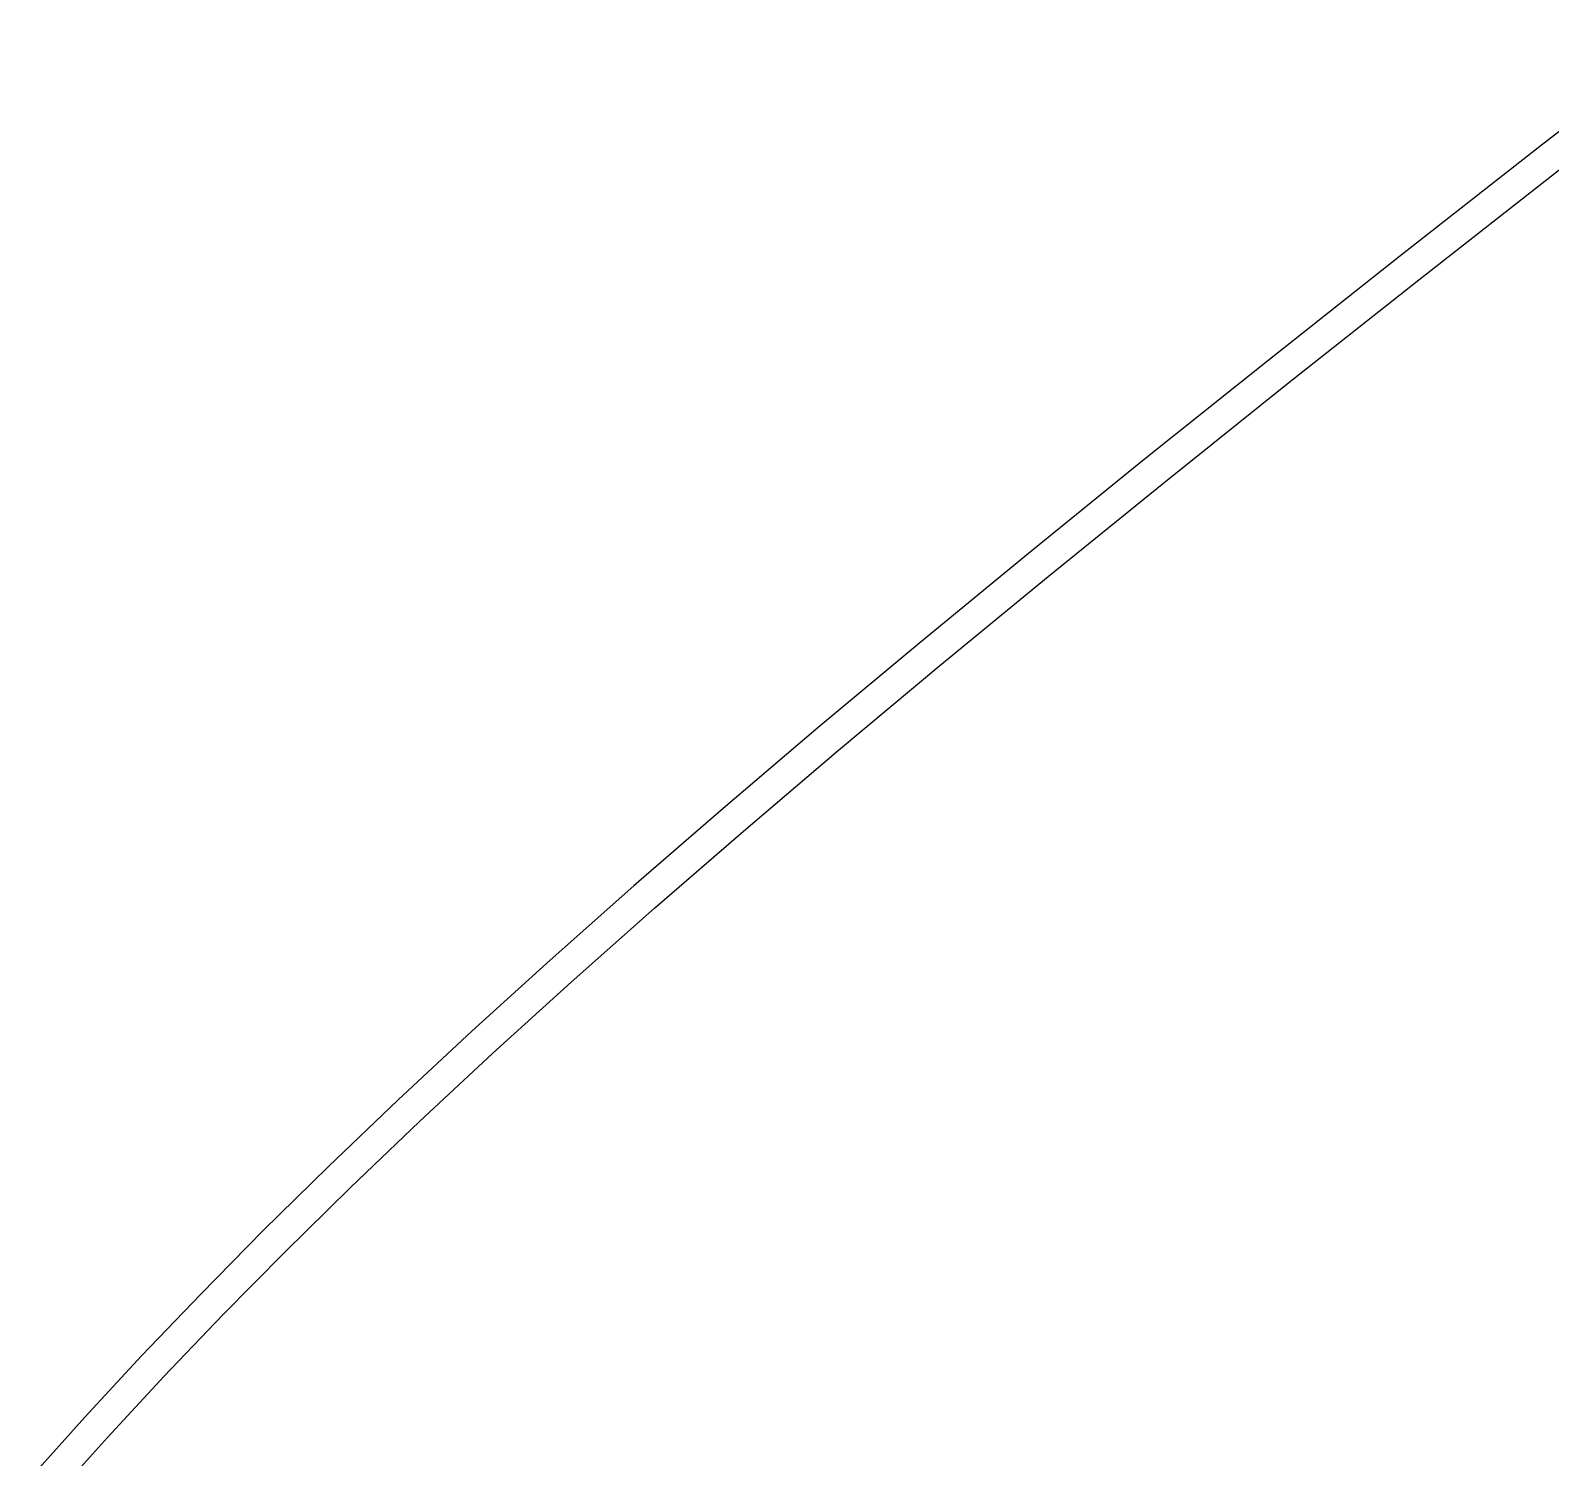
# Model space of a CAD drawing. Header units: metres. Extents: x 0 to 745, y 0 to 539.
# Drawn here: x 240.78 to 280.89, y 303.33 to 341 of the extents above; entities that cross this region are included whole.
import ezdxf

# ---------------------------------------------------------------- set-up
doc = ezdxf.new("R2010")
doc.units = ezdxf.units.M

msp = doc.modelspace()

# ---------------------------------------------------------------- linework, layer by layer
at = {"layer": '2', "color": 7}
for p, q in [((284.552034, 341.002212), (280.609232, 337.939011)), ((280.609232, 337.939011), (276.905087, 335.035888)), ((277.414883, 334.41894), (281.114765, 337.31863)), ((276.905087, 335.035888), (273.428176, 332.283578)), ((273.942464, 331.670307), (277.414883, 334.41894)), ((273.428176, 332.283578), (270.167078, 329.672817)), ((270.686073, 329.063466), (273.942464, 331.670307)), ((270.167078, 329.672817), (267.110372, 327.194338)), ((267.634279, 326.589151), (270.686073, 329.063466)), ((267.110372, 327.194338), (264.246637, 324.838876)), ((264.775647, 324.238096), (267.634279, 326.589151)), ((264.246637, 324.838876), (261.564451, 322.597166)), ((262.098744, 322.001034), (264.775647, 324.238096)), ((261.564451, 322.597166), (259.052392, 320.459942)), ((259.592138, 319.8687), (262.098744, 322.001034)), ((259.052392, 320.459942), (256.699041, 318.41794)), ((257.244395, 317.831827), (259.592138, 319.8687)), ((256.699041, 318.41794), (254.492974, 316.461893)), ((255.044081, 315.881149), (257.244395, 317.831827)), ((254.492974, 316.461893), (252.422772, 314.582537)), ((252.979764, 314.0074), (255.044081, 315.881149)), ((252.422772, 314.582537), (250.477012, 312.770606)), ((251.040011, 312.201314), (252.979764, 314.0074)), ((250.477012, 312.770606), (248.644274, 311.016835)), ((249.213387, 310.453625), (251.040011, 312.201314)), ((248.644274, 311.016835), (246.913135, 309.311958)), ((247.488461, 308.755067), (249.213387, 310.453625)), ((246.913135, 309.311958), (245.272175, 307.646711)), ((245.853798, 307.096373), (247.488461, 308.755067)), ((245.272175, 307.646711), (243.709973, 306.011827)), ((244.297966, 305.468278), (245.853798, 307.096373)), ((243.709973, 306.011827), (242.215107, 304.398042)), ((242.809532, 303.861515), (244.297966, 305.468278)), ((242.215107, 304.398042), (240.776156, 302.79609)), ((241.377061, 302.266819), (242.809532, 303.861515))]:
    msp.add_line(p, q, dxfattribs=at)

doc.saveas('drawing.dxf')
